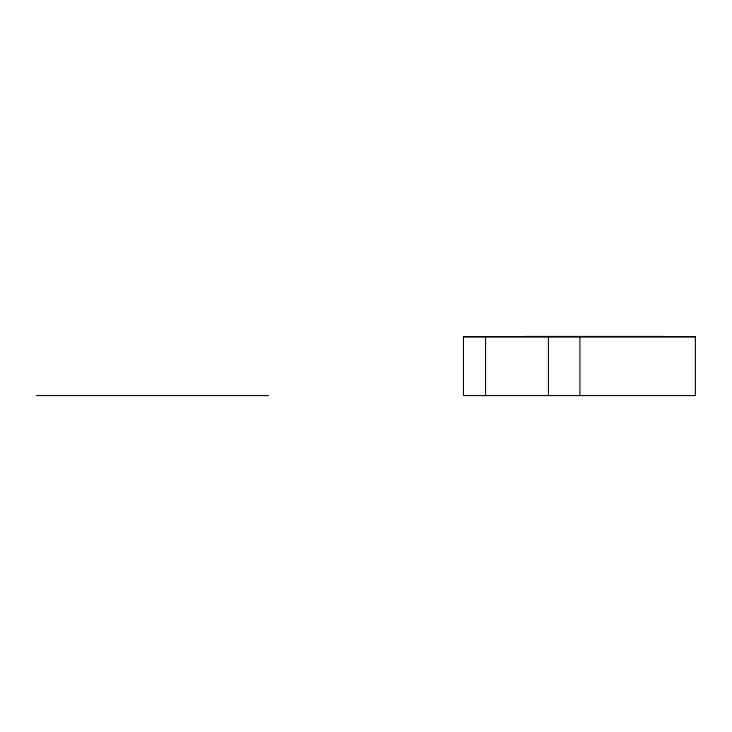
<?xml version="1.0" encoding="UTF-8"?>
<svg xmlns="http://www.w3.org/2000/svg" width="732" height="732" viewBox="0 0 732 732"><rect width="100%" height="100%" fill="white"/><g stroke="black" fill="none" stroke-linecap="round" stroke-linejoin="round"><path stroke-width="1.1" d="M523.801 336.436L663.961 336.436M463.457 336.656L695.4 336.656M36.6 395.564L268.543 395.564M579.881 336.866L579.881 395.564M548.442 336.866L548.442 395.564M485.572 336.866L485.554 395.564M695.4 336.866L463.457 336.866L463.457 395.564L695.4 395.564L695.4 336.866"/></g></svg>
